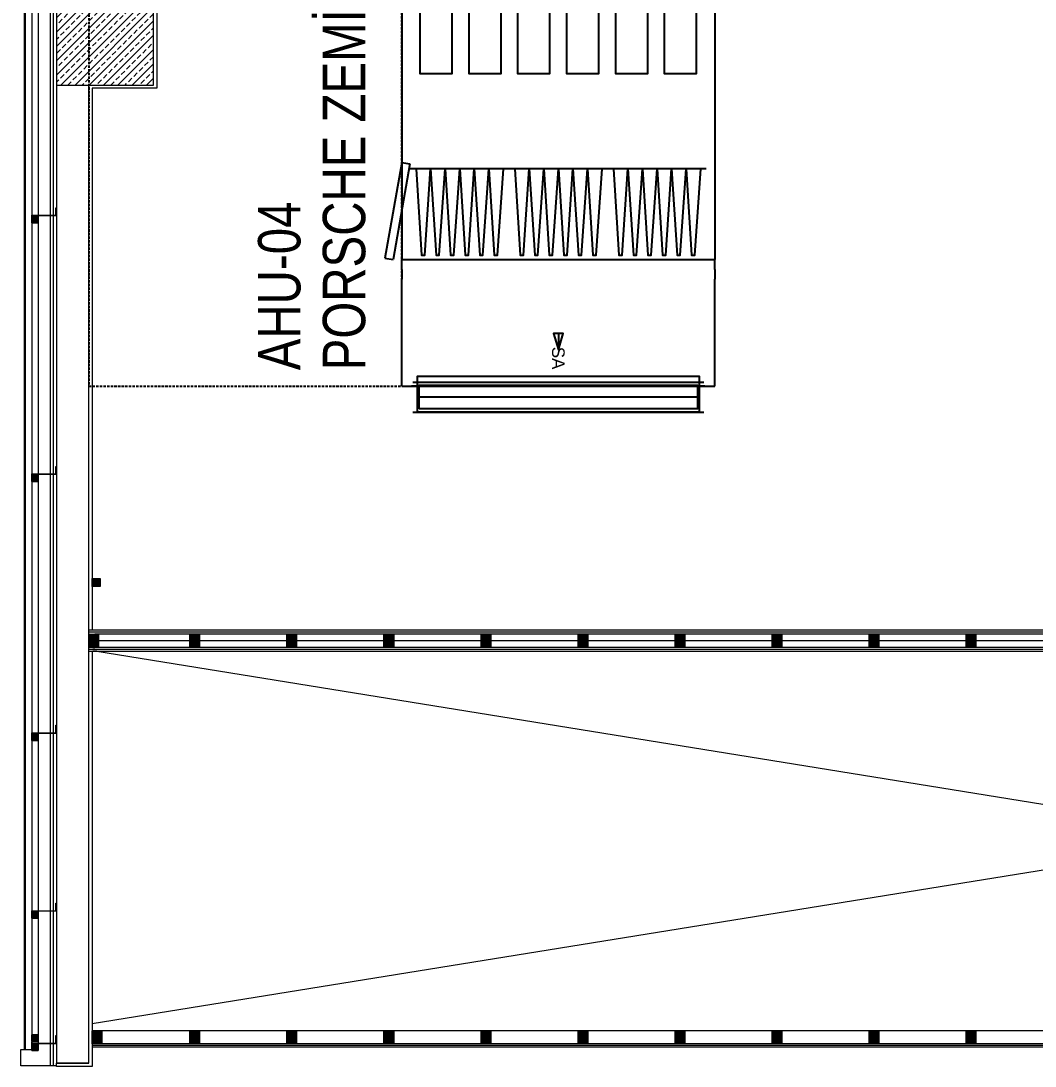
# Model space of a CAD drawing. Extents: x -9058 to 11890, y 0 to 4205.
# Drawn here: x 7673 to 8300, y 2309 to 2956 of the extents above; entities that cross this region are included whole.
import ezdxf

# ---------------------------------------------------------------- set-up
doc = ezdxf.new("R2010")
doc.units = 0
doc.header["$MEASUREMENT"] = 0
doc.linetypes.add('DASHED', pattern=[0.75, 0.5, -0.25])
doc.layers.get('0').update_dxf_attribs({"color": 9, "lineweight": 9})
for name, color, linetype, lineweight in [('10', 9, 'Continuous', 9), ('M-TEFRIS2-015', 129, 'Continuous', 9), ('T-CIHAZ', 101, 'Continuous', 9)]:
    doc.layers.add(name, color=color, linetype=linetype, lineweight=lineweight)
doc.styles.add('LUCIDASANS', font='arial.ttf', dxfattribs={"width": 0.8})

# ---------------------------------------------------------------- blocks, each defined once
blk = doc.blocks.new('REFADSX')
at = {"color": 252, "lineweight": -3}
for p, q in [((4627, 1935), (5927, 1935)), ((5927, 1935), (6427, 1935)), ((6427, 1935), (7027, 1935)), ((6467, 1882), (6467, 1272)), ((7027, 0), (7027, 1935)), ((7088, 1935), (7027, 1935)), ((7088, 1935), (7149, 1935)), ((7749, 1935), (7149, 1935)), ((7810, 1935), (7749, 1935)), ((7810, 0), (7810, 1935)), ((7785, 68), (7785, 1868)), ((7877, 98), (7877, 1838)), ((7970, 68), (7970, 1868)), ((6467, 1272), (6467, 662)), ((6467, 662), (6467, 52)), ((4627, 0), (5927, 0)), ((5927, 0), (6427, 0)), ((6427, 1), (6435, 50)), ((6427, 1), (7018, -104)), ((6427, 0), (7027, 0)), ((6435, 50), (7026, -54)), ((7088, 0), (7027, 0)), ((7088, 0), (7149, 0)), ((7749, 0), (7149, 0)), ((7810, 0), (7749, 0)), ((7018, -104), (7026, -54))]:
    blk.add_line(p, q, dxfattribs=at)
blk.add_lwpolyline([(0, 1935), (7810, 1935), (7810, 0), (0, 0)], close=True)
for points in [[(4677, 1623), (5877, 1623), (5877, 1823), (4677, 1823), (4677, 1623)], [(7810, 98), (7749, 98), (7749, 1838), (7810, 1838), (7810, 98)], [(7970, 98), (7785, 98), (7785, 1838), (7970, 1838), (7970, 98)], [(7951, 108), (7803, 108), (7803, 1828), (7951, 1828), (7951, 108)], [(7810, 61), (7810, 61), (7810, 1874), (7810, 1874), (7810, 61)], [(4677, 1321), (5877, 1321), (5877, 1521), (4677, 1521), (4677, 1321)], [(4677, 1019), (5877, 1019), (5877, 1219), (4677, 1219), (4677, 1019)], [(4677, 716), (5877, 716), (5877, 916), (4677, 916), (4677, 716)], [(4677, 414), (5877, 414), (5877, 614), (4677, 614), (4677, 414)], [(4677, 112), (5877, 112), (5877, 312), (4677, 312), (4677, 112)]]:
    blk.add_lwpolyline(points, close=True, dxfattribs=at)
for points in [[(6467, 1308), (7000, 1342), (7000, 1362), (6467, 1398), (7000, 1432), (7000, 1452), (6467, 1488), (7000, 1522), (7000, 1542), (6467, 1578), (7000, 1612), (7000, 1632), (6467, 1668), (7000, 1702), (7000, 1722), (6467, 1758), (7000, 1792), (7000, 1812), (6467, 1848)], [(6467, 698), (7000, 732), (7000, 752), (6467, 788), (7000, 822), (7000, 842), (6467, 878), (7000, 912), (7000, 932), (6467, 968), (7000, 1002), (7000, 1022), (6467, 1058), (7000, 1092), (7000, 1112), (6467, 1148), (7000, 1182), (7000, 1202), (6467, 1238)], [(7485, 968), (7585, 968), (7485, 998), (7485, 938), (7585, 968)], [(6467, 88), (7000, 122), (7000, 142), (6467, 178), (7000, 212), (7000, 232), (6467, 268), (7000, 302), (7000, 322), (6467, 358), (7000, 392), (7000, 412), (6467, 448), (7000, 482), (7000, 502), (6467, 538), (7000, 572), (7000, 592), (6467, 628)]]:
    blk.add_lwpolyline(points, dxfattribs=at)
blk.add_text('SA', height=78, dxfattribs=at).set_placement((7567, 929))
blk = doc.blocks.new('p-s-profil')
at = {"layer": '10'}
blk.add_lwpolyline([(9, 15.3), (4.6, 15.3), (4.6, 0.4), (0, 0.4), (0, 0), (5, 0), (5, 14.9), (9, 14.9), (9, 15.3)], dxfattribs=at)
blk.add_lwpolyline([(9, 15.3), (4.6, 15.3), (4.6, 0.4), (0, 0.4), (0, 0), (5, 0), (5, 14.9), (9, 14.9), (9, 15.3)], dxfattribs=at)
blk = doc.blocks.new('p-kutu_profil_40x40')
h = blk.add_hatch(color=256)
h.dxf.hatch_style = 1
h.paths.add_polyline_path([(0, 0), (4, 0), (4, 4), (0, 4)])
h = blk.add_hatch(color=255)
h.dxf.hatch_style = 1
h.paths.add_polyline_path([(0, 0), (4, 0), (4, 4), (0, 4)])
blk.add_lwpolyline([(0, 0), (4, 0), (4, 4), (0, 4)], close=True)
at = {"layer": '10'}
for points in [[(0, 4), (4, 4), (4, 0), (0, 0)], [(0, 4), (4, 4), (4, 0), (0, 0)], [(0, 0), (4, 0), (4, 4), (0, 4)], [(0.3, 3.7), (3.7, 3.7), (3.7, 0.3), (0.3, 0.3)], [(0.3, 3.7), (3.7, 3.7), (3.7, 0.3), (0.3, 0.3)]]:
    blk.add_lwpolyline(points, close=True, dxfattribs=at)
blk = doc.blocks.new('prf-10x10')
h = blk.add_hatch(color=255)
h.dxf.hatch_style = 1
h.paths.add_polyline_path([(-5, -5), (5, -5), (5, 5), (-5, 5)])
at = {"layer": '10'}
blk.add_lwpolyline([(-5, -5), (5, -5), (5, 5), (-5, 5)], close=True, dxfattribs=at)

msp = doc.modelspace()

# ---------------------------------------------------------------- hatches: boundary and pattern name
at = {"layer": 'M-TEFRIS2-015'}
h = msp.add_hatch(dxfattribs=at)
h.set_pattern_fill('ANSI33', color=256, scale=25, style=0)
h.paths.add_polyline_path([(7695.06, 2915.87), (7755.06, 2915.87), (7755.06, 2975.87), (7695.06, 2975.87)])

# ---------------------------------------------------------------- linework, layer by layer
for p, q in [((9142.06, 2578.87), (7718.81, 2578.87)), ((9143.31, 2577.62), (7718.81, 2577.62)), ((9144.56, 2576.37), (7718.81, 2576.37)), ((7721.06, 2572.37), (9144.56, 2572.37)), ((7945.36, 2572.19), (7924.26, 2572.19)), ((8138.76, 2572.19), (8117.66, 2572.19)), ((7715.06, 2568.37), (9144.56, 2568.37)), ((7715.06, 2567.12), (9143.31, 2567.12)), ((7715.06, 2565.87), (9142.06, 2565.87)), ((9827.86, 2321.12), (7716.92, 2321.12))]:
    msp.add_line(p, q, dxfattribs=at)
for points in [[(7675.06, 3796.68), (7675.06, 2319.53)], [(7675.76, 3796.68), (7675.76, 2319.53)], [(9155.06, 3787.87), (7693.06, 3787.87), (7693.06, 2309.53)], [(7679.76, 3786.22), (7679.76, 2318.87)], [(7683.76, 3786.22), (7683.76, 2318.87)], [(7691.06, 3781.82), (7691.06, 2309.53)], [(8670.36, 2708.87), (8553.06, 2708.87), (8553.06, 2922.87), (8718.06, 2922.87), (8718.06, 3507.87), (8828.06, 3507.87), (8828.06, 3763.87), (8467.06, 3763.87), (8467.06, 3723.87), (8403.06, 3723.87), (8403.06, 3763.87), (7757.06, 3763.87), (7757.06, 3723.87), (7717.06, 3723.87), (7717.06, 2977.87), (7757.06, 2977.87), (7757.06, 2913.87), (7717.06, 2913.87), (7717.06, 2578.87)], [(7695.06, 3725.87), (7695.06, 2316.02)], [(7695.06, 2915.87), (7715.06, 2915.87)], [(7695.06, 2915.87), (7695.06, 2915.87), (7695.06, 2311.12), (7715.06, 2311.12), (7715.06, 2915.87), (7715.06, 2915.87)], [(7720.06, 2578.87), (7715.06, 2578.87)], [(7718.81, 2577.62), (7715.06, 2577.62)], [(7695.06, 2565.87), (7695.06, 2313.37)], [(7717.06, 2565.87), (7717.06, 2309.12), (7695.06, 2309.12), (7695.06, 2311.12)], [(7717.06, 2335.62), (9142.06, 2565.87)], [(7718.81, 2567.12), (7717.56, 2567.12)], [(7720.06, 2565.87), (7717.56, 2565.87)], [(9142.06, 2335.62), (7718.81, 2565.87)], [(9142.06, 2331.12), (7717.06, 2331.12)], [(7695.06, 2309.53), (7675.06, 2309.53), (7673.06, 2309.53), (7673.06, 2319.53), (7679.76, 2319.53), (7679.76, 2324.02)], [(9142.06, 2323.12), (7717.06, 2323.12)], [(9142.06, 2322.12), (7717.06, 2322.12)], [(9142.06, 2321.12), (7717.06, 2321.12)], [(7715.06, 2311.12), (7695.06, 2311.12)]]:
    msp.add_lwpolyline(points, dxfattribs=at)
msp.add_lwpolyline([(7695.06, 2915.87), (7755.06, 2915.87), (7755.06, 2975.87), (7695.06, 2975.87)], close=True, dxfattribs=at)
at = {"layer": 'T-CIHAZ', "linetype": 'DASHED', "lineweight": -3, "ltscale": 3}
msp.add_lwpolyline([(7715.06, 3510.72), (7715.06, 2729.72), (7908.56, 2729.72), (7908.56, 3510.72)], close=True, dxfattribs=at)

# ---------------------------------------------------------------- block references
at = {"layer": 'M-TEFRIS2-015', "xscale": -1, "rotation": 90}
for p in [(7695.06, 2840.02), (7695.06, 2680.02), (7695.06, 2520.02), (7695.06, 2410.02), (7695.06, 2328.17)]:
    msp.add_blockref('p-s-profil', p, dxfattribs=at)
at = {"layer": 'M-TEFRIS2-015', "rotation": 90}
for p in [(7683.76, 2830.72), (7683.76, 2670.72), (7683.76, 2510.72), (7683.76, 2400.72), (7683.76, 2324.57), (7683.76, 2318.87)]:
    msp.add_blockref('p-kutu_profil_40x40', p, dxfattribs=at)
at = {"layer": 'M-TEFRIS2-015', "extrusion": (0, 0, -1), "zscale": -1}
for p, xscale, yscale, rotation in [((-7719.56, 2608.37), 0.5, 0.5, 270), ((-7718.06, 2572.37), 0.8, 0.6, 90), ((-7780.56, 2572.37), 0.8, 0.6, 90), ((-7840.56, 2572.37), 0.8, 0.6, 90), ((-7900.56, 2572.37), 0.8, 0.6, 90), ((-7960.56, 2572.37), 0.8, 0.6, 90), ((-8020.56, 2572.37), 0.8, 0.6, 90), ((-8080.56, 2572.37), 0.8, 0.6, 90), ((-8140.56, 2572.37), 0.8, 0.6, 90), ((-8200.56, 2572.37), 0.8, 0.6, 90), ((-8260.56, 2572.37), 0.8, 0.6, 90), ((-7720.06, 2327.12), 0.8, 0.6, 90), ((-7780.56, 2327.12), 0.8, 0.6, 90), ((-7840.56, 2327.12), 0.8, 0.6, 90), ((-7900.56, 2327.12), 0.8, 0.6, 90), ((-7960.56, 2327.12), 0.8, 0.6, 90), ((-8020.56, 2327.12), 0.8, 0.6, 90), ((-8080.56, 2327.12), 0.8, 0.6, 90), ((-8140.56, 2327.12), 0.8, 0.6, 90), ((-8200.56, 2327.12), 0.8, 0.6, 90), ((-8260.56, 2327.12), 0.8, 0.6, 90)]:
    msp.add_blockref('prf-10x10', p, dxfattribs=dict(at, xscale=xscale, yscale=yscale, rotation=rotation))
at = {"layer": 'T-CIHAZ', "xscale": 0.1, "yscale": 0.1, "zscale": 0.1, "rotation": 270}
msp.add_blockref('REFADSX', (7908.56, 3510.72), dxfattribs=at)

# ---------------------------------------------------------------- texts
at = {"layer": 'T-CIHAZ', "style": 'LUCIDASANS', "width": 0.8}
for s, p in [('PORSCHE ZEMİN-1. KATLAR KLİMA SANTRALI', (7885.97, 2739.53)), ('AHU-04', (7845.91, 2739.53))]:
    msp.add_text(s, height=26.25, rotation=90, dxfattribs=at).set_placement(p)

doc.saveas('drawing.dxf')
